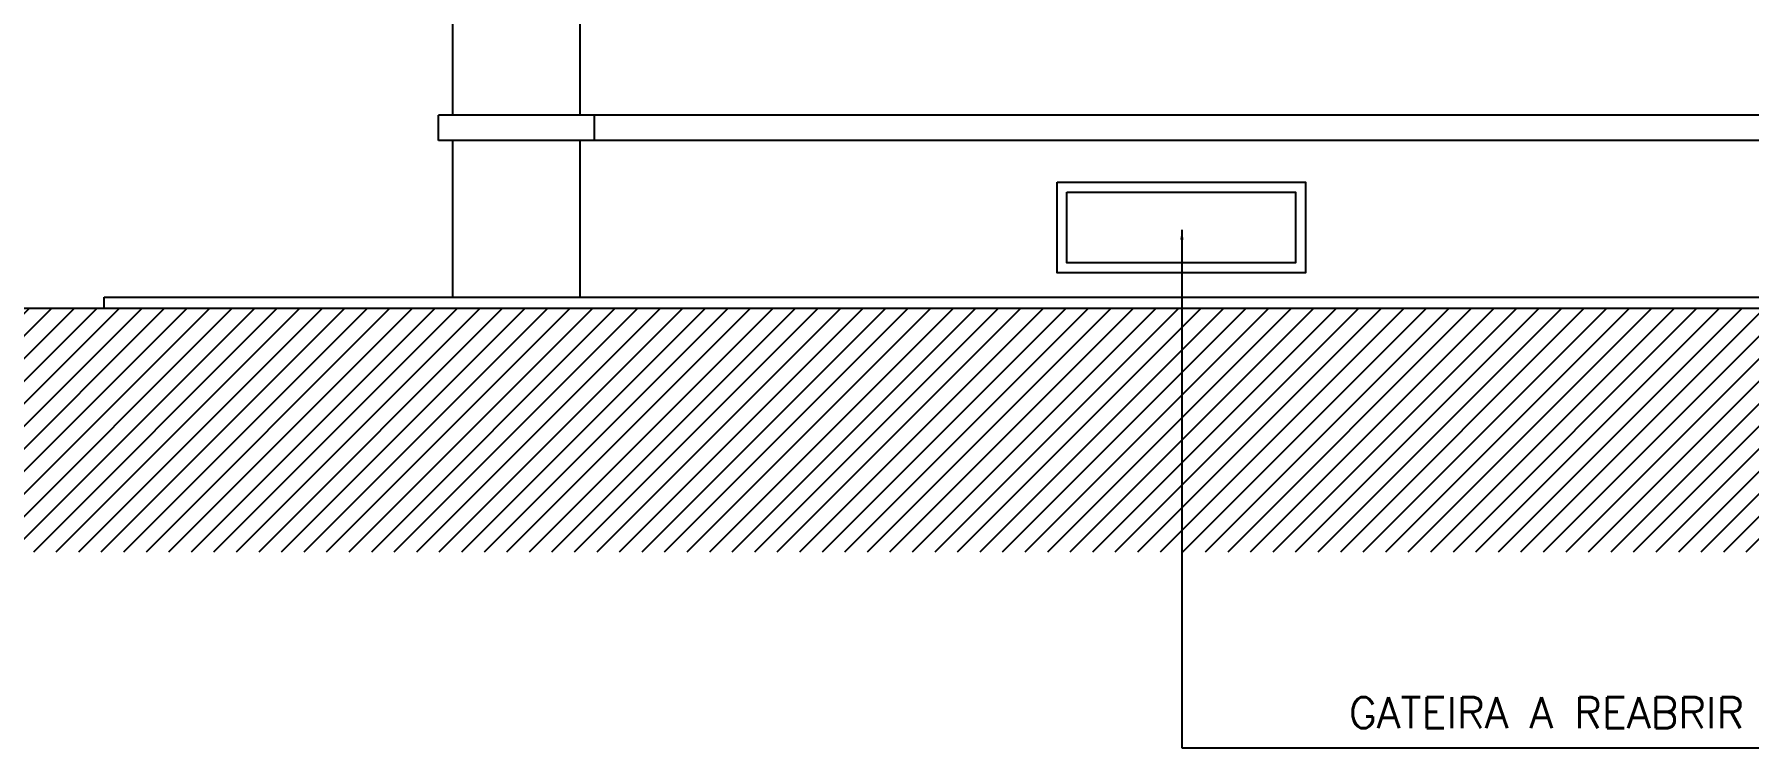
# Model space of a CAD drawing. Extents: x -1098 to 3016, y -832 to 644.
# Drawn here: x -877.9 to -756.8, y 376.1 to 426.4 of the extents above; entities that cross this region are included whole.
import ezdxf

# ---------------------------------------------------------------- set-up
doc = ezdxf.new("R2010")
doc.units = 0
doc.header["$MEASUREMENT"] = 0
for name, color, linetype in [('ESQUADRIAS', 2, 'CONTINUOUS'), ('HACHURA', 1, 'CONTINUOUS'), ('PAREDE', 1, 'CONTINUOUS'), ('PISO', 1, 'CONTINUOUS'), ('TERRA', 7, 'CONTINUOUS')]:
    doc.layers.add(name, color=color, linetype=linetype)
doc.styles.add('ROMANS', font='romans')
doc.dimstyles.new('ISO-25', dxfattribs={"dimtxt": 10, "dimasz": 3.5, "dimexe": 1.25, "dimexo": 15, "dimgap": 5, "dimtad": 1, "dimdec": 1, "dimtxsty": 'STANDARD', "dimblk": 'DOT', "dimcen": 2.5, "dimclrd": 1, "dimclre": 1, "dimclrt": 2, "dimazin": 3, "dimtfac": 1, "dimtdec": 1, "dimtmove": 0, "dimatfit": 3})

msp = doc.modelspace()

# ---------------------------------------------------------------- hatches: boundary and pattern name
at = {"layer": 'HACHURA'}
h = msp.add_hatch(dxfattribs=at)
h.set_pattern_fill('ANSI31', color=256, scale=9, style=0)
h.set_pattern_definition([(45, (-19177.3512, -3399.7312), (-0.79549513, 0.79549513), [])])
h.paths.add_polyline_path([(-890.003, 407.084), (-890.003, 389.883), (-392.053, 389.883), (-392.053, 407.084)])

# ---------------------------------------------------------------- linework, layer by layer
at = {"layer": 'ESQUADRIAS', "color": 4}
for points in [[(-839.322, 420.704), (-839.322, 438.504)], [(-848.322, 420.704), (-848.322, 437.693)], [(-848.322, 420.704), (-848.322, 437.693)], [(-849.322, 418.904), (-849.322, 420.704)], [(-849.322, 418.904), (-849.322, 420.704)], [(-838.322, 418.904), (-838.322, 420.704)], [(-838.322, 418.904), (-838.322, 420.704)], [(-848.322, 407.844), (-848.322, 418.904)], [(-848.322, 407.844), (-848.322, 418.904)], [(-839.322, 407.844), (-839.322, 418.904)]]:
    msp.add_lwpolyline(points, dxfattribs=at)
at = {"layer": 'ESQUADRIAS', "color": 1}
for points in [[(-805.656, 415.958), (-788.116, 415.958), (-788.116, 409.564), (-805.656, 409.564)], [(-804.956, 415.258), (-788.816, 415.258), (-788.816, 410.264), (-804.956, 410.264)]]:
    msp.add_lwpolyline(points, close=True, dxfattribs=at)
at = {"layer": 'PAREDE', "color": 2}
for points in [[(-754.822, 420.704), (-849.322, 420.704)], [(-754.822, 418.904), (-849.322, 418.904)]]:
    msp.add_lwpolyline(points, dxfattribs=at)
at = {"layer": 'PISO'}
for points in [[(-872.922, 407.844), (-431.222, 407.844)], [(-872.922, 407.084), (-872.922, 407.844)]]:
    msp.add_lwpolyline(points, dxfattribs=at)
at = {"layer": 'TERRA'}
msp.add_lwpolyline([(-890.003, 407.084), (-431.222, 407.084)], dxfattribs=at)

# ---------------------------------------------------------------- texts
at = {"layer": 'ESQUADRIAS', "color": 2, "style": 'ROMANS'}
msp.add_text('GATEIRA A REABRIR', height=2.17, dxfattribs=at).set_placement((-785.038, 377.438))

# ---------------------------------------------------------------- leaders
at = {"layer": 'ESQUADRIAS', "color": 1}
msp.add_leader([(-796.837, 412.615), (-796.837, 376.052), (-753.244, 376.052)], dimstyle='ISO-25', override={"dimscale": 0.2, "dimgap": 5, "dimtad": 0, "dimlfac": 5}, dxfattribs=at)

doc.saveas('drawing.dxf')
